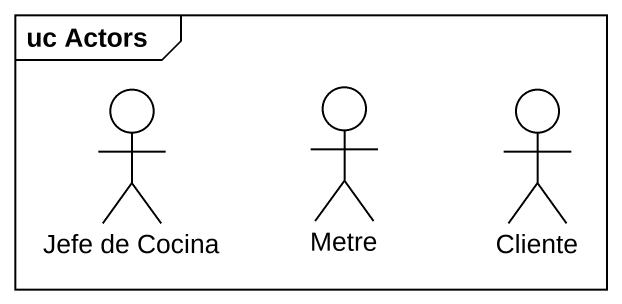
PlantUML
@startuml
mainframe uc Actors
actor "Jefe de Cocina" as Jefe_de_Cocina
actor Metre
actor Cliente
@enduml
